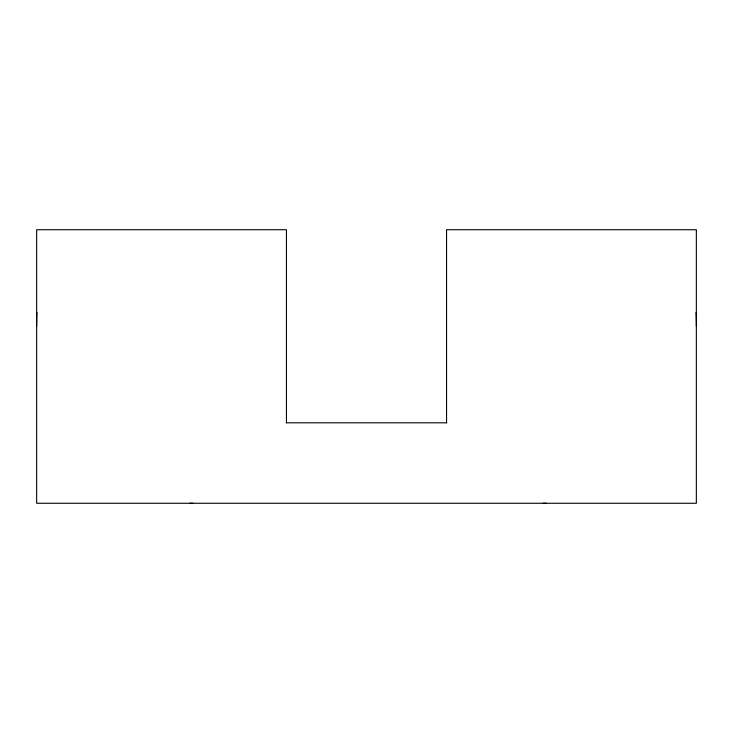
<?xml version="1.0" encoding="UTF-8"?>
<svg xmlns="http://www.w3.org/2000/svg" width="733" height="733" viewBox="0 0 733 733"><rect width="100%" height="100%" fill="white"/><g stroke="black" fill="none" stroke-linecap="round" stroke-linejoin="round"><path stroke-width="1.1" d="M286.246 422.813L446.754 422.813M446.553 422.813L446.553 229.731L696.35 229.731L696.35 503.269L36.65 503.269L36.65 229.731L286.447 229.731L286.447 422.813M696.038 312.478A44.695 6.285 90 0 1 696.35 326.277M193.081 503.25A44.695 6.285 0 0 1 189.911 503.269M36.65 326.277A44.695 6.285 -90 0 1 36.962 312.478M546.268 503.25A44.695 6.285 0 0 1 543.089 503.269"/></g></svg>
